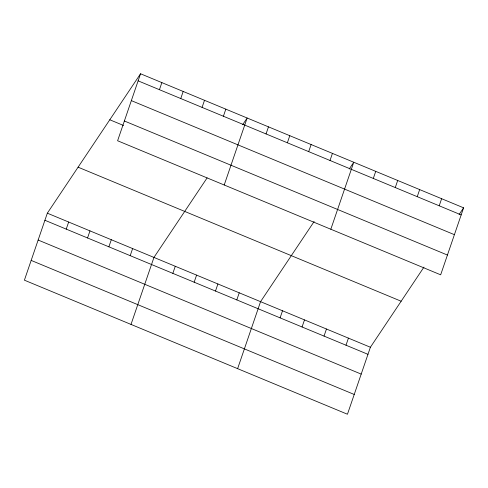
<?xml version="1.0" encoding="UTF-8"?>
<svg xmlns="http://www.w3.org/2000/svg" width="488" height="488" viewBox="0 0 488 488"><rect width="100%" height="100%" fill="white"/><g stroke="black" fill="none" stroke-linecap="round" stroke-linejoin="round"><path stroke-width="0.73" d="M140.544 73.761L117.602 140.757L440.664 274.817L463.6 207.821L140.544 73.761L47.336 213.183L24.4 280.179L347.456 414.239L370.398 347.243L423.968 267.101M66.234 229.122L68.662 222.034M87.553 237.967L89.981 230.879M159.436 89.701L161.864 82.612M108.879 246.812L111.301 239.73M180.761 98.546L183.183 91.457M130.198 255.663L132.626 248.575M202.081 107.391L204.509 100.308M131.01 324.416L153.946 257.426L207.101 177.919M223.4 116.242L225.828 109.153M172.844 273.359L175.271 266.271M224.212 184.995L247.154 118.004L242.64 124.751M194.163 282.204L196.591 275.116M266.045 133.938L268.473 126.849M215.489 291.055L217.91 283.967M287.371 142.783L289.793 135.694M236.808 299.9L239.236 292.812M308.69 151.634L311.118 144.546M237.619 368.66L260.555 301.663L314.132 221.521M330.01 160.479L332.438 153.391M280.1 317.865L282.522 310.777M330.821 229.238L353.763 162.242L349.249 168.988M302.066 326.984L304.494 319.896M373.302 178.443L375.73 171.355M324.032 336.098L326.46 329.01M395.268 187.563L397.696 180.475M345.998 345.211L348.426 338.129M417.24 196.676L419.662 189.588M439.206 205.79L441.634 198.707M459.086 214.567L463.6 207.821M138.116 80.849L461.172 214.909M131.345 100.619L454.407 234.679M124.373 120.987L447.429 255.047M109.788 119.773L123.543 125.477M78.092 167.177L401.154 301.23M47.336 213.183L370.398 347.243M44.908 220.271L367.97 354.331M38.143 240.041L361.199 374.101M31.171 260.409L354.227 394.469"/></g></svg>
